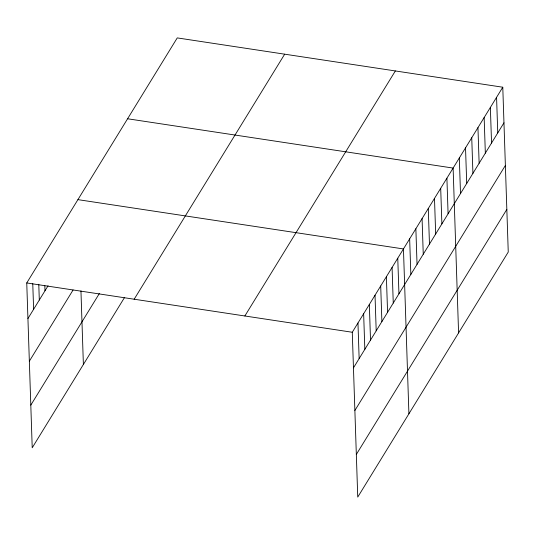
<?xml version="1.0" encoding="UTF-8"?>
<svg xmlns="http://www.w3.org/2000/svg" width="535" height="535" viewBox="0 0 535 535"><rect width="100%" height="100%" fill="white"/><g stroke="black" fill="none" stroke-linecap="round" stroke-linejoin="round"><path stroke-width="0.8" d="M124.367 297.761L32.22 447.782L26.75 282.948L177.252 37.905L502.78 87.218L508.25 252.052L357.748 497.095L352.277 332.255L502.78 87.218M27.934 318.546L48.05 285.79M29.345 361.192L73.081 289.983M30.803 405.135L99.356 293.521M134.171 299.219L284.68 54.182M244.856 315.984L395.358 70.941M353.461 367.853L503.963 122.809M354.872 410.499L505.374 165.462M356.33 454.442L506.832 209.406M127.591 118.77L453.118 168.077L458.582 332.917M77.923 199.635L403.45 248.942L408.914 413.776M26.75 282.948L352.277 332.255M496.574 97.323L497.757 132.921M490.368 107.428L491.545 143.026M484.155 117.539L485.339 153.137M477.949 127.644L479.133 163.242M471.743 137.756L472.92 173.353M465.53 147.861L466.714 183.458M459.324 157.972L460.501 193.57M446.906 178.188L448.089 213.779M440.7 188.293L441.877 223.891M434.494 198.405L435.671 233.996M428.281 208.51L429.465 244.107M422.075 218.614L423.252 254.212M415.862 228.726L417.046 264.323M409.656 238.831L410.84 274.428M397.766 258.198L398.943 293.795M392.075 267.453L393.258 303.051M386.39 276.709L387.574 312.306M380.706 285.971L381.89 321.562M375.022 295.226L376.199 330.824M369.337 304.482L370.514 340.079M363.646 313.737L364.83 349.335M357.962 323L359.145 358.59M80.952 290.9L83.386 364.469M44.826 285.804L44.987 290.772M38.781 284.299L39.302 300.028M32.762 283.624L33.618 309.284"/></g></svg>
